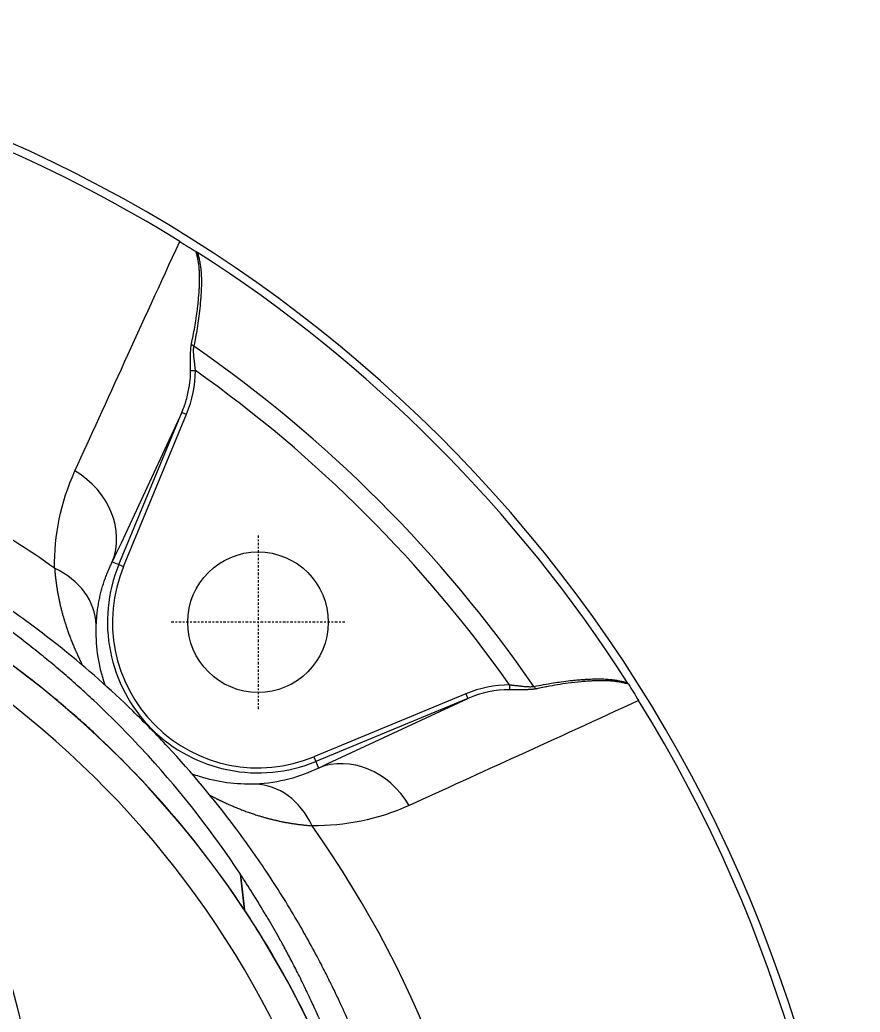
# Model space of a CAD drawing. Header units: millimetres. Extents: x 0 to 4378, y 0 to 2376.
# Drawn here: x 812.8 to 863.6, y 2192.8 to 2252.8 of the extents above; entities that cross this region are included whole.
import ezdxf

# ---------------------------------------------------------------- set-up
doc = ezdxf.new("R2010")
doc.units = ezdxf.units.MM
doc.header["$LTSCALE"] = 0.2
doc.linetypes.add('CENTER2', pattern=[1.125, 0.75, -0.125, 0.125, -0.125])
doc.layers.add('02_Center Line', color=1, linetype='CENTER2')

# ---------------------------------------------------------------- blocks, each defined once
blk = doc.blocks.new('A$Ce3085cef_1')
for p, q in [((45.92179943299016, 65.21374809021654), (46.212659626201, 65.21265228177072)), ((41.58558705139512, 53.48536438162409), (45.39677470489914, 62.6862677919853)), ((41.86269733249674, 53.37058112601881), (45.67384376923974, 62.57150254179214)), ((45.39677489345468, 62.68626822784063), (45.67384376923474, 62.57150254178123)), ((41.18596320341385, 53.65089358041223), (41.58560471016244, 53.48535664822339)), ((41.58560619333002, 53.48535603387791), (41.86269733249719, 53.37058112601881)), ((65.21265228176617, 46.212659626206), (65.21374811861642, 45.92179190968091)), ((62.57150254177577, 45.67384376924019), (53.37058112601517, 41.86269733250447)), ((62.57150254177577, 45.67384376924019), (62.68626822858141, 45.39677489165842)), ((62.68626793818385, 45.39677476546422), (53.48536438161636, 41.5855870514024)), ((53.37058112601471, 41.86269733250447), (53.48535603387063, 41.5856061933373)), ((53.48535664821839, 41.58560471016972), (53.65089358040086, 41.18596320342476)), ((61.37620236080602, 39.9414483421242), (61.37621343387309, 39.94145553305862)), ((49.17274096295432, 32.61620396089347), (48.92901947151631, 34.77281073694758)), ((48.93562030502289, 34.75422307310509), (48.92901945910944, 34.77281045517157)), ((48.93562069952213, 34.75422226512092), (49.18118132964401, 32.60349794590729)), ((49.17274096295432, 32.61620396089347), (49.18118132964401, 32.60349794590729))]:
    blk.add_line(p, q)
blk.add_circle((50, 50.00000000000728), 4.250000000000001)
for centre, radius, start, end in [((0, 0), 86.4127087126652, 313.0604770134323, 226.9395229865677), ((-1.274656824534759e-09, 5.566107574850321e-10), 85.90660579782264, 58.20477839717201, 75.04072754974048), ((0, 3.637978807091713e-12), 85.91700522227774, 32.63634932169808, 57.363650678244), ((-4.547473508864641e-12, -3.637978807091713e-12), 81.07590775921342, 34.6661221842674, 55.33387781575403), ((-4.547473508864641e-12, -3.637978807091713e-12), 79.92684109453383, 35.32312590934872, 54.67687406571763), ((4.547473508864641e-13, 2.401066012680531e-10), 59.00000000000004, 311.9888374098413, 228.0111625901587), ((8.162714948412031e-10, 1.164153218269348e-09), 65.25560367584632, 54.70963836652785, 65.16993654002181), ((4.547473508864641e-13, 2.437445800751448e-10), 57.09199016037493, 313.6981805837067, 226.3018194162933), ((50, 50.00000000000728), 9.107650136216131, 157.499999163117, 292.5000008368049), ((50, 50.00000000000728), 8.80775293872415, 157.4999999999266, 292.5000000000012), ((5.63431967748329e-09, -8.840288501232862e-10), 85.90660579236281, 328.2047783585253, 31.79522164268995), ((1.364242052659392e-12, 1.455191522836685e-11), 65.25560367725441, 334.7072893295678, 35.29036163343584)]:
    blk.add_arc(centre, radius, start, end)
for centre, major_axis, ratio, start_param, end_param in [((46.52239625057155, 72.2139650254976), (0.3434382808524914, -0.2299803972320515), 0.03029641286244563, 2.166433587093037, 2.478523138946617), ((46.24614998499874, 66.8723701828967), (0.2939712122265973, -0.05984084208364471), 0.7386297438189665, 3.668763175811442, 4.406346204949772), ((13.50165807299072, 67.82132958079455), (32.67746991987828, -3.259222417019144), 0.4546516944472122, 6.146737827690194, 6.326778205238275), ((36.56814848879276, 55.5636550637355), (4.532138657002246, -2.111804724324386), 0.8558814324596076, 0.05063718410288587, 1.44558194901671), ((35.22015836520586, 49.76096085215249), (4.998991033684262, -0.100442247888868), 0.8106511536017974, 0.04472136525726347, 1.068211568379323), ((67.82135704742313, 13.5011530970005), (-3.259243995307481, 32.67797540666938), 0.4546480658480435, 6.239593126440627, 6.419632149045518), ((72.21396589166397, 46.52239504993486), (-0.2299794745868879, 0.3434369645491094), 0.03029640106301278, 3.804663007768751, 4.116753411836397), ((67.6150477000142, 14.1615502642162), (-2.946538779632107, 31.73234457572086), 0.4542306145447156, 6.245494010438302, 6.423165306589106), ((66.87237018290125, 46.24614998500692), (0.05984084212457728, -0.2939712122209366), 0.7386297438667685, 5.018431755722888, 5.756014784856418), ((67.6081046393856, 38.0230428643481), (1.195950745345066, 4.861564071783223), 0.998700439719376, 0.1452569820595411, 0.1452595247450468), ((55.56365480722025, 36.56814741849666), (-2.111805104952924, 4.532139473874321), 0.8558814324594228, 4.837603505050804, 6.232547972050008), ((49.76096085214158, 35.22015836522041), (-0.1004422478866832, 4.998991033682274), 0.8106511536016034, 5.214973738790919, 6.238463941926546)]:
    blk.add_ellipse(centre, major_axis=major_axis, ratio=ratio, start_param=start_param, end_param=end_param)
for points in [[(38.92745943310274, 59.14852169188816), (40.81799114250634, 63.30607817009513), (42.92972672796486, 67.92819504958607), (45.26289453555, 73.01517161591619)], [(45.39677456915388, 62.68626742875858), (43.99426546714085, 59.67724146592445), (42.59082708162668, 56.6658682079651), (41.18596289918696, 53.65089282084227)], [(37.69948852503603, 53.26389373898201), (37.67576785482015, 55.25907321230625), (38.05290957993611, 57.22525846647841), (38.92745937742893, 59.14852172537212)], [(53.65089282083409, 41.18596289919878), (56.66586820795646, 42.59082708163623), (59.67724146591718, 43.9942654671504), (62.68626742875085, 45.39677456915888)], [(73.01517158108072, 45.26289459194231), (67.93087218387154, 42.93095462230849), (63.30877080978098, 40.81921554329165), (59.14852171930852, 38.92745938745793)], [(53.65089358210025, 41.18596319912467), (52.52437389376882, 40.62964589704643), (51.27860390698515, 40.27325811677292), (49.84178918379712, 40.21779140149374)], [(31.94650515863668, 39.6495450779621), (34.73140084208762, 29.65256619673528), (37.27109605877331, 19.66669775678383), (39.5917487712577, 10.16539799557358)], [(59.14852171930852, 38.92745938745793), (57.22733233835788, 38.05385283976284), (55.26185430101395, 37.67573479338535), (53.26389373901065, 37.69948852495872)]]:
    blk.add_open_spline(points, degree=3)
for points, knots in [([(45.26289457212579, 73.01517166211488), (45.4345622756191, 72.90875299515028), (45.60494173125608, 72.80330062210123), (45.77201377827168, 72.70007483411973), (45.93928316884649, 72.59672711704115), (46.10092092526565, 72.49704566540458), (46.25582227258155, 72.40145083321477)], [-0.121398444214258, -0.121398444214258, -0.121398444214258, -0.121398444214258, -0.060747227359368, -0.060747227359368, -0.060747227359368, -2.436999209415491e-05, -2.436999209415491e-05, -2.436999209415491e-05, -2.436999209415491e-05]), ([(45.9698032704955, 66.81483735964503), (46.00683119439236, 66.98769648196321), (46.0418908734955, 67.15834064694354), (46.0749180293983, 67.32681854266411), (46.10860710264933, 67.49867300651022), (46.14018093529285, 67.66827329143416), (46.16960014037386, 67.83566120509931), (46.19978184979345, 68.007387577607), (46.22769535687985, 68.17678577637344), (46.2532967271959, 68.34387715165576), (46.25620337205964, 68.36284782712391), (46.25908021604209, 68.38178873915604), (46.26192719785377, 68.40069989696713), (46.28749504384814, 68.570535042556), (46.31064453123054, 68.73797930650471), (46.33132914876205, 68.90300793451024), (46.34151927412768, 68.98430807968543), (46.35111136840624, 69.06502142021782), (46.36010126977544, 69.1451418067627), (46.36717498198323, 69.20818460702867), (46.37417400505228, 69.27354914170064), (46.38092533238432, 69.3399992620507), (46.38753950655337, 69.40509944871155), (46.3939154635068, 69.47124168470327), (46.39993581941508, 69.53725105362537), (46.40568446916404, 69.60028133752348), (46.41111008088774, 69.66322008633142), (46.41613742086884, 69.72503176637838), (46.42116476084993, 69.78684344642897), (46.425793375588, 69.84752808600388), (46.42999930706037, 69.90603386680232), (46.43610107130189, 69.99091125569248), (46.44136647928372, 70.07194835542396), (46.44585842178321, 70.15022524432061), (46.45010482577391, 70.22422336282762), (46.45366001426191, 70.29575473720979), (46.45653167703585, 70.36573479371145), (46.45934106451386, 70.43419725253989), (46.46149650201733, 70.50117501757268), (46.4629583403148, 70.56752791648978), (46.46436719532403, 70.63147590181688), (46.46513201622656, 70.69484365492826), (46.46517030382438, 70.75840167902425), (46.46520806471653, 70.82108536271699), (46.46453966262652, 70.883954373905), (46.46303389867899, 70.94774565464104), (46.46172488135153, 71.00320181825737), (46.45986555859645, 71.05931881207289), (46.45726948306174, 71.11662303180492), (46.45635262718042, 71.13686116054305), (46.45534338922607, 71.15724737466371), (46.4542317635769, 71.1778049001914), (46.45003236583625, 71.25546524052334), (46.44451813162595, 71.33246907045759), (46.43764088424086, 71.40873558076419), (46.4324584976398, 71.46620661808629), (46.42650331264167, 71.52325752263278), (46.41975552327858, 71.5798603119656), (46.41704397752801, 71.60260569487946), (46.41420565490989, 71.62527842629424), (46.41123946559219, 71.64787695520135), (46.40034069650756, 71.73091148934691), (46.38771553587367, 71.81294422903375), (46.37333704208049, 71.89389760636914), (46.35884656095732, 71.97548149151407), (46.34257582379905, 72.05596893674374), (46.3245046665229, 72.13529880630813), (46.30671497300591, 72.21339308907773), (46.28718098573836, 72.29036548929798), (46.2658832477382, 72.36617732263039), (46.2625722532639, 72.3779632015503), (46.25921862310452, 72.38972107178051), (46.25582227258155, 72.40145083321477)], [7.86212082532366e-12, 7.86212082532366e-12, 7.86212082532366e-12, 7.86212082532366e-12, 0.07848472858111202, 0.07848472858111202, 0.07848472858111202, 0.158542417404013, 0.158542417404013, 0.158542417404013, 0.240675088705858, 0.240675088705858, 0.240675088705858, 0.25, 0.25, 0.25, 0.333744088171805, 0.333744088171805, 0.333744088171805, 0.375, 0.375, 0.375, 0.407462252385237, 0.407462252385237, 0.407462252385237, 0.43926503435973, 0.43926503435973, 0.43926503435973, 0.469632517179865, 0.469632517179865, 0.469632517179865, 0.5, 0.5, 0.5, 0.544055691825615, 0.544055691825615, 0.544055691825615, 0.585703211936961, 0.585703211936961, 0.585703211936961, 0.626447557877653, 0.626447557877653, 0.626447557877653, 0.665715154006402, 0.665715154006402, 0.665715154006402, 0.704442562701871, 0.704442562701871, 0.704442562701871, 0.738109758097554, 0.738109758097554, 0.738109758097554, 0.75, 0.75, 0.75, 0.7949178687163, 0.7949178687163, 0.7949178687163, 0.8287659692642422, 0.8287659692642422, 0.8287659692642422, 0.842367560580207, 0.842367560580207, 0.842367560580207, 0.892344344616039, 0.892344344616039, 0.892344344616039, 0.942710374333555, 0.942710374333555, 0.942710374333555, 0.992291937851324, 0.992291937851324, 0.992291937851324, 0.999999999752604, 0.999999999752604, 0.999999999752604, 0.999999999752604]), ([(46.3354827247058, 72.35160493902367), (46.35938637104391, 72.27178588434617), (46.38148302796526, 72.19115232345212), (46.40178515855041, 72.10968292299731), (46.42294241442232, 72.02478203321152), (46.44214963046352, 71.93897347350503), (46.45940088716725, 71.85227519594991), (46.46901663703193, 71.8039500817249), (46.47802444927402, 71.75534928202251), (46.48642278408806, 71.70648098513266), (46.50154707183447, 71.61847566023789), (46.51470022329977, 71.52958397467228), (46.5258824462303, 71.43980977203682), (46.52871976088682, 71.41703096835045), (46.53143020762673, 71.39419550605817), (46.5340138708284, 71.37130375542984), (46.5368739335081, 71.34596305250307), (46.53971308398559, 71.31909583153902), (46.54241099603314, 71.29168884887986), (46.54525112988858, 71.2628370931634), (46.54793465896637, 71.23338725086433), (46.55037643153673, 71.2044775725044), (46.55303556124318, 71.17299446656034), (46.5554086801917, 71.14215189754395), (46.55744576977759, 71.11340462566659), (46.55969262183407, 71.08169719984653), (46.56153289116628, 71.05253836317206), (46.56294609471206, 71.02786617202582), (46.56530163245998, 70.98674238786771), (46.56729157414111, 70.94442482723025), (46.56896623060902, 70.90090890289503), (46.5716755434255, 70.83050744815773), (46.57335732768252, 70.75698254899908), (46.57403313114628, 70.68034712467124), (46.57465290531491, 70.61006536539207), (46.57442649208133, 70.53716748452644), (46.57341348795217, 70.46164784770008), (46.57332190958277, 70.45482066406112), (46.57322393445975, 70.44797204236602), (46.57311962603808, 70.44110197155169), (46.57240953649034, 70.39433330810425), (46.57138137758284, 70.34534825995433), (46.56999947342547, 70.2949507006233), (46.5686073497518, 70.24418043912374), (46.56685613755508, 70.19197682819868), (46.56475880732978, 70.13914820914579), (46.5626116833273, 70.08506535913693), (46.56010196439092, 70.03032757150868), (46.55729494113211, 69.97578620104105), (46.55428964229031, 69.91739227181097), (46.55094376905163, 69.85922365037914), (46.54739347531631, 69.80230475183271), (46.54579907062543, 69.77674299114369), (46.54416413373019, 69.75143300099808), (46.54250398003933, 69.7264662752059), (46.53657012465328, 69.63722818770111), (46.52986037865503, 69.54727360521429), (46.52244980664227, 69.45662196156627), (46.50490714890384, 69.24202708883604), (46.48344440916071, 69.02319873060696), (46.45789394564463, 68.80021921148727), (46.43583589950777, 68.60771810412916), (46.41073093713248, 68.41212355787866), (46.38250711222236, 68.21348704261254), (46.3553821317505, 68.02258408686976), (46.32537600185515, 67.82887169308742), (46.29246588615206, 67.63238916517366), (46.26107191618667, 67.44495844825724), (46.22703523245673, 67.25500710334381), (46.19037769757051, 67.06256037793355), (46.16650178295959, 66.93721529956747), (46.14151488622065, 66.81081143769916), (46.1154336993468, 66.68335319778635)], [1.529585785734149e-07, 1.529585785734149e-07, 1.529585785734149e-07, 1.529585785734149e-07, 0.0476556041769817, 0.0476556041769817, 0.0476556041769817, 0.0973183019367135, 0.0973183019367135, 0.0973183019367135, 0.125, 0.125, 0.125, 0.174851068825314, 0.174851068825314, 0.174851068825314, 0.1875, 0.1875, 0.1875, 0.201502109861939, 0.201502109861939, 0.201502109861939, 0.216242348081611, 0.216242348081611, 0.216242348081611, 0.232294705211994, 0.232294705211994, 0.232294705211994, 0.25, 0.25, 0.25, 0.279511311620742, 0.279511311620742, 0.279511311620742, 0.327255655810371, 0.327255655810371, 0.327255655810371, 0.371041627307601, 0.371041627307601, 0.371041627307601, 0.375, 0.375, 0.375, 0.401947000297711, 0.401947000297711, 0.401947000297711, 0.429093280195558, 0.429093280195558, 0.429093280195558, 0.456884053647771, 0.456884053647771, 0.456884053647771, 0.486637843189659, 0.486637843189659, 0.486637843189659, 0.5, 0.5, 0.5, 0.547760099930063, 0.547760099930063, 0.547760099930063, 0.660820074947547, 0.660820074947547, 0.660820074947547, 0.758426215971496, 0.758426215971496, 0.758426215971496, 0.852232235448894, 0.852232235448894, 0.852232235448894, 0.941716678002533, 0.941716678002533, 0.941716678002533, 1, 1, 1, 1]), ([(45.92134590400292, 65.21374939301313), (45.92164797829582, 65.24755822900988), (45.92185385185303, 65.28074490238214), (45.92198612684933, 65.31343489295614), (45.92212798632636, 65.34849355920232), (45.92218519076823, 65.38298149106413), (45.92218034563393, 65.4170865844826), (45.92217536645558, 65.45213521535698), (45.92210472841225, 65.48678032326643), (45.92198865717091, 65.52124883104261), (45.92187182973021, 65.55594189976546), (45.92170875409784, 65.59045687304751), (45.92151842259409, 65.62503583120633), (45.921331059561, 65.65907548498944), (45.92111700273654, 65.69317789771594), (45.92089652524373, 65.72757272050876), (45.92068749936243, 65.76018107468553), (45.92047243896832, 65.79305281695633), (45.9202744338636, 65.82637320614958), (45.9200839508876, 65.85842776806385), (45.9199089643289, 65.89089804208197), (45.91977949237344, 65.9239314699189), (45.91965798489264, 65.95493284465556), (45.9195763357593, 65.98643055771754), (45.91957140645536, 66.01852502580368), (45.91956854429645, 66.03716040969448), (45.91959178740171, 66.0559965618595), (45.91965092570399, 66.0750487457226), (45.91982795161948, 66.13207997868813), (45.92026063890762, 66.18693609539332), (45.92111944307771, 66.23958977243092), (45.92209220727182, 66.29923039071946), (45.92361245177517, 66.35604679219978), (45.92588973423926, 66.41005252701143), (45.92856897002684, 66.4735905815578), (45.93229724777939, 66.53324169373809), (45.93734805024906, 66.58905492180929), (45.94203106011128, 66.6408039060625), (45.94784962847234, 66.68925572207081), (45.95497446450008, 66.73442679810978), (45.95940239289212, 66.7624996252307), (45.96433398368572, 66.78930466437669), (45.96980327047368, 66.81483735953952)], [0, 0, 0, 0, 0.0562773616962425, 0.0562773616962425, 0.0562773616962425, 0.116632510367439, 0.116632510367439, 0.116632510367439, 0.178657419698504, 0.178657419698504, 0.178657419698504, 0.241086418825152, 0.241086418825152, 0.241086418825152, 0.302541755527466, 0.302541755527466, 0.302541755527466, 0.36080509932584, 0.36080509932584, 0.36080509932584, 0.41685504370991, 0.41685504370991, 0.41685504370991, 0.469457072735781, 0.469457072735781, 0.469457072735781, 0.5, 0.5, 0.5, 0.591427881071876, 0.591427881071876, 0.591427881071876, 0.694987891737686, 0.694987891737686, 0.694987891737686, 0.816826834017214, 0.816826834017214, 0.816826834017214, 0.929793629229714, 0.929793629229714, 0.929793629229714, 1, 1, 1, 1]), ([(46.212659626201, 65.21265228177072), (46.20654443121657, 65.28505329274049), (46.19921291228366, 65.35855120182168), (46.18363300492183, 65.50397020929086), (46.17542385893648, 65.5758631395147), (46.15934127129776, 65.71640439332623), (46.1514678611361, 65.78506909272255), (46.13699451921821, 65.91802973902668), (46.13035551028361, 65.98238887844127), (46.11896991066578, 66.10634503692927), (46.11416460279179, 66.16603034567743), (46.10702046237293, 66.27838503870225), (46.10454697925752, 66.33125990703775), (46.10211240288481, 66.43142283308043), (46.10207409092709, 66.4788351203133), (46.10466979165585, 66.56705912289908), (46.10718995308525, 66.60806599622447), (46.11240374580848, 66.65905039706558), (46.11384087196939, 66.67134995633023), (46.11543369934634, 66.68335319778635)], [0, 0, 0, 0, 0.138562042999258, 0.138562042999258, 0.272510902744763, 0.272510902744763, 0.401157171013134, 0.401157171013134, 0.524438882694502, 0.524438882694502, 0.643329162020876, 0.643329162020876, 0.754831710319301, 0.754831710319301, 0.862791129777804, 0.862791129777804, 0.966147680156642, 0.966147680156642, 1, 1, 1, 1]), ([(45.39677488634379, 62.68626823078739), (45.44620154275844, 62.80536151858178), (45.50897866478363, 62.96461826774612), (45.64459450003869, 63.3740260802515), (45.72488602297835, 63.65932846420037), (45.89216185625992, 64.45847847774348), (45.9187246138008, 64.89771278233457), (45.92134590400292, 65.21374939301313)], [0, 0, 0, 0, 0.249999999999997, 0.249999999999997, 0.499999999999994, 0.499999999999994, 0.9999998820496427, 0.9999998820496427, 0.9999998820496427, 0.9999998820496427]), ([(48.92901959132814, 34.77281055661661), (47.29554464576222, 37.23636157079818), (45.44924567778116, 39.62700359815426), (42.84577367985912, 42.48850900365869), (42.31031770357004, 43.05398355289435), (41.2094841960984, 44.17089390997353), (40.64406636300419, 44.72349323372691), (39.77351213999873, 45.53592631019637), (39.47948906574175, 45.80548826510494), (38.88409278714062, 46.34272946777128), (38.58255391458533, 46.61010195752169), (37.97200216857345, 47.13599893406717), (37.6629847629697, 47.39514803809652), (37.03740326938623, 47.909451047326), (36.72084721134843, 48.16483138341209), (35.75972254486078, 48.92477293089905), (35.10417186444965, 49.42566326846281), (33.76244304124566, 50.40491926169125), (33.07643372724579, 50.88299812392142), (31.67314007417144, 51.81438769696615), (30.95625337579486, 52.26748724527351), (29.49144666780376, 53.14759126080389), (28.74388988500232, 53.57645624103316), (26.45541065978523, 54.8218283789538), (24.86946362034359, 55.59274821458894), (21.58486333712426, 57.00778395963789), (19.88992238368337, 57.64964444896759), (18.14525173320453, 58.21714630535644)], [6.09896276348673e-10, 6.09896276348673e-10, 6.09896276348673e-10, 6.09896276348673e-10, 0.250000005043526, 0.250000005043526, 0.312500004623231, 0.312500004623231, 0.375000004202938, 0.375000004202938, 0.406250003992792, 0.406250003992792, 0.437500003782643, 0.437500003782643, 0.468750003572497, 0.468750003572497, 0.50000000336235, 0.50000000336235, 0.562500002942055, 0.562500002942055, 0.625000002521763, 0.625000002521763, 0.687500002101468, 0.687500002101468, 0.750000001681175, 0.750000001681175, 0.875000000840588, 0.875000000840588, 0.999999927047571, 0.999999927047571, 0.999999927047571, 0.999999927047571]), ([(49.17274096733263, 32.61620394634883), (47.53023324079231, 35.08808594238144), (45.67363785008502, 37.49068464104857), (43.05550235469764, 40.35965877851413), (42.51700111797436, 40.92681132663347), (41.4102123998382, 42.04598387631995), (40.84175741104673, 42.59819842303114), (39.96635884330817, 43.41435272083618), (39.67086221410364, 43.68430048165828), (39.07202574096164, 44.22020530273949), (38.76900966233279, 44.48587423441495), (38.15514657851054, 45.01304220033489), (37.84430509375488, 45.27452497166087), (37.21549882653017, 45.79256236561559), (36.89704431583368, 46.04951293962222), (35.93111061571881, 46.81269542784503), (35.27195271862047, 47.31210127622762), (33.9231767959709, 48.28960119496696), (33.23338948551009, 48.76782959641787), (31.82296051960338, 49.70088697948449), (31.10232889972212, 50.15571033232482), (29.63018173162209, 51.03978651673242), (28.87862878510759, 51.46905271962896), (26.57876400270197, 52.71489063290574), (24.98487811109226, 53.48974228287625), (21.68477586517838, 54.90937851727722), (19.98164149913055, 55.5582099031999), (18.22911398284486, 56.1323317060087)], [-0.999999993601851, -0.999999993601851, -0.999999993601851, -0.999999993601851, -0.749999994956474, -0.749999994956474, -0.687499995376769, -0.687499995376769, -0.624999995797062, -0.624999995797062, -0.593749996007208, -0.593749996007208, -0.562499996217357, -0.562499996217357, -0.531249996427503, -0.531249996427503, -0.49999999663765, -0.49999999663765, -0.437499997057944, -0.437499997057944, -0.374999997478237, -0.374999997478237, -0.312499997898532, -0.312499997898532, -0.249999998318825, -0.249999998318825, -0.124999999159412, -0.124999999159412, -1.19105516825004e-08, -1.19105516825004e-08, -1.19105516825004e-08, -1.19105516825004e-08]), ([(58.99138221769681, 1.008378299186006), (59.00088785464641, 1.049540031493962), (59.01035042343756, 1.090711946169904), (59.0461536650937, 1.247242977013229), (59.07175478185127, 1.360720891421806), (59.11184904594393, 1.540760545376543), (59.12698378573259, 1.609298111656244), (59.15884540840352, 1.754688857694418), (59.17675877953479, 1.837043621315388), (59.21220706444092, 2.002261093944981), (59.2300698512131, 2.086710567633418), (59.25961620299995, 2.229268540871999), (59.27121553003417, 2.286016157933773), (59.30694188892994, 2.463637040844333), (59.33051216565855, 2.585297980596806), (59.36804290660484, 2.785208485613111), (59.38274999943451, 2.865314906073763), (59.45597630605334, 3.273561100577353), (59.50910104653622, 3.601419847145735), (59.60000936578945, 4.228938628693868), (59.63869402445471, 4.528261841056519), (59.82359880208696, 6.155541138665285), (59.88284605100125, 7.48932478156712), (59.83551494735002, 9.511598338776821), (59.79461797266458, 10.20009921484234), (59.71776667565064, 11.01039722107816), (59.70528774538707, 11.13359881094584), (59.6785787200638, 11.38126353641928), (59.66436350071262, 11.50542543926713), (59.62678473652113, 11.81569359780769), (59.60245775850399, 12.00136332227339), (59.55748245094264, 12.32075451566561), (59.53765021439904, 12.45488702904186), (59.50091994081185, 12.69193269119569), (59.48434870211395, 12.79520969097939), (59.4281663703, 13.13363919402036), (59.38638735993163, 13.36738958229762), (59.32574240275517, 13.68513960012933), (59.3088133597289, 13.77166678256981), (59.28239952634704, 13.90328993012008), (59.27356408535479, 13.94679048271792), (59.24297578803044, 14.09600766588846), (59.22051361952799, 14.20312534801997), (59.15541056652091, 14.50940447960966), (59.10890726267917, 14.72315574697132), (59.00653455880456, 15.18103863588112), (58.94967646808709, 15.42785518371602), (58.84359458934523, 15.87524506617774), (58.79520836747906, 16.07478521217854), (58.70138077883621, 16.45263550870004), (58.65652998693804, 16.62977733653315), (58.58067656457752, 16.92391421757929), (58.55085054160054, 17.03822659571597), (58.47595678612925, 17.32159708592371), (58.43151103902801, 17.48658792331844), (58.34213747523927, 17.81258308104952), (58.29647430939531, 17.97642706810802), (58.1801082084512, 18.38746244812501), (58.10954316066227, 18.63112465082304), (57.96534600333507, 19.11664570176436), (57.89353753763135, 19.35264642447873), (57.79418335675382, 19.67225694860099), (57.76825890704458, 19.75504566454038), (57.48430984756124, 20.65482148413867), (57.2072231242646, 21.47059634772813), (56.50327325965191, 23.40304229090179), (56.05950395557556, 24.51587615786775), (55.38965938621959, 26.05795658579154), (55.19325676771723, 26.49554123854978), (54.87541423163475, 27.18097157413285), (54.75783295906149, 27.429911661402), (54.52284090693502, 27.91864135793367), (54.40490189805359, 28.15982879282819), (54.13647394235977, 28.69953711000562), (53.98394120245712, 28.9999358082714), (53.5998642166528, 29.74044025268086), (53.36300285288235, 30.18333441743016), (52.86799301032624, 31.08139944420327), (52.60829100487581, 31.53824029543102), (51.75905161869014, 32.98682684531741), (51.14324961926059, 33.97107991790472), (49.88052003456551, 35.86222828019527), (49.23680224335021, 36.77100590609189), (47.33259669592326, 39.30378674896201), (45.9952404363421, 40.90672272359734), (43.86684277980203, 43.19519375388336), (43.15509956335472, 43.92302556825234), (41.08093842579638, 45.93725075666225), (39.6602386768318, 47.19565353713551), (37.53515721868825, 48.90066819824642), (36.89723185779712, 49.39214355130025), (34.98326584906954, 50.80555233103951), (33.66326085279752, 51.70407230647834), (30.99881248033307, 53.3633385322064), (29.65896599221287, 54.129974243373), (28.05012151133587, 54.96873221687565), (27.82641063794154, 55.08360563153474), (27.60155371761857, 55.19730051915394)], [-5.243272369868693, -5.243272369868693, -5.243272369868693, -5.243272369868693, -5.238000080058239, -5.238000080058239, -5.223232895778658, -5.223232895778658, -5.214162575907334, -5.214162575907334, -5.203983275143027, -5.203983275143027, -5.193147596008952, -5.193147596008952, -5.185836635316476, -5.185836635316476, -5.170025392798026, -5.170025392798026, -5.159457663681337, -5.159457663681337, -5.116192217491876, -5.116192217491876, -5.07682806168212, -5.07682806168212, -4.902394891163632, -4.902394891163632, -4.811092367104517, -4.811092367104517, -4.794749646694477, -4.794749646694477, -4.778203739999239, -4.778203739999239, -4.753483983777837, -4.753483983777837, -4.735680479367624, -4.735680479367624, -4.721936815550484, -4.721936815550484, -4.690615574935113, -4.690615574935113, -4.678701579671313, -4.678701579671313, -4.672826055564237, -4.672826055564237, -4.658231653341855, -4.658231653341855, -4.631068979308293, -4.631068979308293, -4.599205861772104, -4.599205861772104, -4.573269295180736, -4.573269295180736, -4.550679680896323, -4.550679680896323, -4.535880374056044, -4.535880374056044, -4.514329575454964, -4.514329575454964, -4.493221704561518, -4.493221704561518, -4.461612817537183, -4.461612817537183, -4.430745241832413, -4.430745241832413, -4.419811889482921, -4.419811889482921, -4.311260496874202, -4.311260496874202, -4.161307543213552, -4.161307543213552, -4.101634999215695, -4.101634999215695, -4.067541659270393, -4.067541659270393, -4.034220715636482, -4.034220715636482, -3.992837055858843, -3.992837055858843, -3.931624271584216, -3.931624271584216, -3.867647560755737, -3.867647560755737, -3.727893660866521, -3.727893660866521, -3.595813500378483, -3.595813500378483, -3.354286394648005, -3.354286394648005, -3.239165243498364, -3.239165243498364, -3.029821712351646, -3.029821712351646, -2.943182893653393, -2.943182893653393, -2.775566932518212, -2.775566932518212, -2.61766876866076, -2.61766876866076, -2.592319446794265, -2.592319446794265, -2.592319446794265, -2.592319446794265]), ([(40.75867014825008, 46.19022944840617), (40.729305734224, 46.27513920787896), (40.70122029240747, 46.360071660416), (40.32778275455576, 47.53784725727746), (40.17193211545145, 48.6538461104974), (40.21779140184208, 49.84178917348981)], [0.7305221796529856, 0.7305221796529856, 0.7305221796529856, 0.7305221796529856, 0.749999999999999, 0.749999999999999, 1, 1, 1, 1]), ([(65.21265228176617, 46.212659626206), (65.21406279821849, 46.21254048998526), (65.21866593918276, 46.2121478106892), (65.23639464667531, 46.2106047442212), (65.25232563793998, 46.20920013909927), (65.28866478010241, 46.20586635249492), (65.30769640325207, 46.20408153218887), (65.34760808993542, 46.20022790259827), (65.36813193814396, 46.19820322569285), (65.41016251020665, 46.19396786408834), (65.43158124481215, 46.19177015793321), (65.47497245937666, 46.18725328216533), (65.49693910847327, 46.18493549441337), (65.54085876345925, 46.18026413209373), (65.56280522324596, 46.17791100639079), (65.60315250006124, 46.17357837783129), (65.62169070426489, 46.17158498390927), (65.67448023686666, 46.16593164910228), (65.70792291759562, 46.16231309031355), (65.7735184119565, 46.15520362757525), (65.8053855676626, 46.15174251384451), (65.8421957517885, 46.14775373462544), (65.84910821096764, 46.14700503983477), (65.86815717070886, 46.1449428896849), (65.8787957538716, 46.14379066284891), (65.89911724281183, 46.14159167839171), (65.90865455220592, 46.14056075247572), (65.92731103794404, 46.13856060708349), (65.9364348729182, 46.13759040990044), (65.95546123819486, 46.1356041145591), (65.96525996794571, 46.13459621910806), (65.98619504828457, 46.13249480622108), (65.99705591939664, 46.13142359989797), (66.01093970999682, 46.13009092862558), (66.0125303285954, 46.12993872742663), (66.05949758177985, 46.12545951460561), (66.10323492930547, 46.12157996531096), (66.1883677716055, 46.11478064975017), (66.22967340666128, 46.11188824697456), (66.3096777155929, 46.10724480201316), (66.34826827882262, 46.10552863817793), (66.42321872238699, 46.10337489453377), (66.45938151447535, 46.1030028744899), (66.5299498858285, 46.10374237643555), (66.56401224986485, 46.10496898623751), (66.62726910263427, 46.10903078291085), (66.65646423628095, 46.1118655420396), (66.68335319778225, 46.11543369935316)], [0, 0, 0, 0, 0.0291920704980127, 0.0291920704980127, 0.0708674790601945, 0.0708674790601945, 0.104815740402778, 0.104815740402778, 0.135485491318166, 0.135485491318166, 0.1647564440702, 0.1647564440702, 0.193811274396634, 0.193811274396634, 0.223333341895778, 0.223333341895778, 0.250000000000017, 0.250000000000017, 0.30367214511556, 0.30367214511556, 0.361380841484629, 0.361380841484629, 0.375000000000014, 0.375000000000014, 0.399548145689714, 0.399548145689714, 0.426070396549357, 0.426070396549357, 0.451963001079262, 0.451963001079262, 0.475981500539636, 0.475981500539636, 0.497288996865656, 0.497288996865656, 0.500000000000011, 0.500000000000011, 0.576129031295807, 0.576129031295807, 0.654230209954671, 0.654230209954671, 0.734564189688146, 0.734564189688146, 0.818770396037923, 0.818770396037923, 0.909385198018961, 0.909385198018961, 1, 1, 1, 1]), ([(66.68335319778271, 46.11543369935316), (66.88036391227797, 46.15574708097483), (67.07468168636615, 46.1933955335262), (67.26629451850249, 46.22836100132918), (67.46981168071852, 46.26549876868739), (67.67027718849249, 46.29960997343005), (67.86766617197463, 46.33072681953126), (68.02454287585442, 46.35545721818926), (68.17947603664015, 46.37829747655633), (68.33245031067236, 46.39928416999828), (68.51888833125122, 46.42486178825129), (68.7024197553028, 46.44766406283816), (68.8830260715772, 46.46770649094833), (68.95751928092477, 46.47597322726142), (69.03151468068063, 46.4837710216525), (69.10501029951365, 46.49110322181878), (69.2234536827309, 46.50291958051093), (69.3406100539064, 46.51352294192475), (69.45644375606025, 46.5229228000826), (69.46367902058682, 46.5235099388774), (69.47090949556105, 46.52409238040855), (69.47813516444967, 46.52467008003441), (69.5150578365583, 46.5276220854721), (69.5498844609283, 46.53028914830429), (69.58437557437537, 46.53283768167967), (69.61795997980425, 46.53531921879403), (69.65122641515427, 46.53768851381028), (69.68581919369126, 46.54005568334469), (69.71735237464827, 46.54221348588544), (69.74998770471711, 46.54436970505049), (69.78498533177981, 46.5465693068254), (69.80341610432288, 46.54772768135808), (69.82250227915438, 46.5488974191212), (69.84242981884609, 46.55007959522118), (69.94354104760987, 46.55607789104033), (70.04086198361938, 46.56093173185945), (70.13476909346991, 46.56462791154627), (70.2491719144582, 46.56913080151571), (70.35850801345214, 46.57191646833235), (70.4634636345063, 46.5730201712795), (70.61824958232182, 46.57464788501966), (70.76350731569437, 46.57262315430853), (70.90145788965947, 46.56713013625995), (70.96984552026424, 46.56440702697364), (71.0364267063369, 46.56101790368484), (71.10151456409358, 46.55679121893627), (71.15328692836238, 46.5534292176344), (71.2041141194527, 46.54953890962861), (71.25414853880056, 46.54505427538243), (71.30118944974265, 46.54083795224142), (71.34551811666552, 46.53646181802105), (71.38814889974083, 46.53185795182799), (71.42701305563833, 46.52766085854091), (71.46446613585067, 46.52327464533664), (71.50128589250244, 46.5186073430923), (71.53669090940957, 46.51411937440935), (71.57151031727517, 46.50937179417451), (71.60644450000746, 46.50424042575469), (71.63904891195398, 46.49945126978491), (71.67175331080716, 46.49432792150401), (71.70513495887599, 46.48872938186832), (71.72993614235747, 46.4845698985373), (71.75511130078257, 46.48014741645238), (71.78090035736523, 46.47538702570091), (71.829227853465, 46.46646627418522), (71.87841983541512, 46.45650480704717), (71.92844122400311, 46.44556228982401), (71.97707078445092, 46.43492424442229), (72.02648410898519, 46.42335922368875), (72.0766700435197, 46.4108803796953), (72.1244454610005, 46.39900091611707), (72.17292101493831, 46.38629342442073), (72.22210752067394, 46.3727285650275), (72.26473220742037, 46.36097335140585), (72.30789103644292, 46.34857385631767), (72.35160493902049, 46.33548272470944)], [4.18406410334546e-14, 4.18406410334546e-14, 4.18406410334546e-14, 4.18406410334546e-14, 0.0860211452952168, 0.0860211452952168, 0.0860211452952168, 0.177386526130613, 0.177386526130613, 0.177386526130613, 0.250000000000003, 0.250000000000003, 0.250000000000003, 0.33849796752559, 0.33849796752559, 0.33849796752559, 0.375000000000003, 0.375000000000003, 0.375000000000003, 0.433825604698848, 0.433825604698848, 0.433825604698848, 0.437500000000003, 0.437500000000003, 0.437500000000003, 0.456275907807949, 0.456275907807949, 0.456275907807949, 0.474558231488026, 0.474558231488026, 0.474558231488026, 0.491223554289567, 0.491223554289567, 0.491223554289567, 0.500000000000003, 0.500000000000003, 0.500000000000003, 0.544531197713549, 0.544531197713549, 0.544531197713549, 0.598781559039045, 0.598781559039045, 0.598781559039045, 0.678788646918282, 0.678788646918282, 0.678788646918282, 0.718451368242278, 0.718451368242278, 0.718451368242278, 0.750000000000004, 0.750000000000004, 0.750000000000004, 0.779661109216525, 0.779661109216525, 0.779661109216525, 0.806701522024309, 0.806701522024309, 0.806701522024309, 0.832702950596731, 0.832702950596731, 0.832702950596731, 0.856970336351378, 0.856970336351378, 0.856970336351378, 0.875000000000002, 0.875000000000002, 0.875000000000002, 0.908786753573833, 0.908786753573833, 0.908786753573833, 0.941633402210184, 0.941633402210184, 0.941633402210184, 0.972902369620802, 0.972902369620802, 0.972902369620802, 0.9999998411901956, 0.9999998411901956, 0.9999998411901956, 0.9999998411901956]), ([(72.40145083327297, 46.25582227250197), (72.32540878956888, 46.2778401773503), (72.24811255704117, 46.29807280737805), (72.16960169487174, 46.31652939124615), (72.09029878071078, 46.33517217322515), (72.00975674637812, 46.35200241274288), (71.92803532408334, 46.3670333512564), (71.84936618252596, 46.38150288686302), (71.76960437944535, 46.39430464746692), (71.68881740814777, 46.4054601189091), (71.65251997855103, 46.41047225060174), (71.61601613315725, 46.41515155824891), (71.57931158021665, 46.41950264283878), (71.53729701562361, 46.42448319456525), (71.4950203986682, 46.42902958051491), (71.45249199554291, 46.43314991282386), (71.37789742983841, 46.44037695114457), (71.30253017185441, 46.44629183685174), (71.22645925651977, 46.45094117593908), (71.20531579635644, 46.45223343219186), (71.18411799886962, 46.45342798564525), (71.16286739953921, 46.45452598375778), (71.11827024996819, 46.45683027575797), (71.07557670874303, 46.45858788416081), (71.03412782126588, 46.45995630052857), (71.00498915257776, 46.46091830055957), (70.9764657991227, 46.46168653427594), (70.9483304499995, 46.46230119816028), (70.90277376364793, 46.46329646037702), (70.8582585256222, 46.46383598541797), (70.81384592167342, 46.46401587919172), (70.76840886588161, 46.46419992252413), (70.72307906063133, 46.46400727692162), (70.67685654805427, 46.46348810901327), (70.64034739263116, 46.46307804082971), (70.60328139447665, 46.46246322750449), (70.56516899025428, 46.46164693087849), (70.48712525895735, 46.45997537968287), (70.4062669999762, 46.45740113097781), (70.32253950720815, 46.45391664552517), (70.24232851208217, 46.45057850608282), (70.15948429552009, 46.44640517457447), (70.0739356608542, 46.44141140392094), (70.01525812182626, 46.43798619236259), (69.95530780847548, 46.43417544315889), (69.894054779013, 46.42998937966331), (69.77506635332838, 46.42185764952956), (69.65566033971209, 46.41222350363023), (69.53574278887208, 46.40126605363548), (69.27953404145183, 46.37785501397957), (69.02051405682914, 46.34838930543265), (68.75776013123232, 46.31322553806604), (68.54162017403542, 46.28430001333618), (68.32295062327103, 46.25151545159315), (68.10118385580381, 46.21498678279386), (67.89292733199181, 46.18068347544977), (67.68193860578731, 46.14307776502392), (67.46771700602812, 46.10220583667979), (67.42094114097563, 46.09328134070165), (67.37401076071637, 46.08420099568684), (67.32691999263534, 46.07496503440416), (67.18997710929216, 46.04810628436826), (67.05169261833953, 46.01992662240082), (66.91192412940336, 45.99044249769577), (66.87964136613209, 45.98363245756991), (66.8472796551273, 45.97675269181127), (66.81483735964412, 45.96980327049096)], [2.45554422025869e-10, 2.45554422025869e-10, 2.45554422025869e-10, 2.45554422025869e-10, 0.0495996934394507, 0.0495996934394507, 0.0495996934394507, 0.0996997700795875, 0.0996997700795875, 0.0996997700795875, 0.14792861767649, 0.14792861767649, 0.14792861767649, 0.1695977454093836, 0.1695977454093836, 0.1695977454093836, 0.19440172458553, 0.19440172458553, 0.19440172458553, 0.237907756282195, 0.237907756282195, 0.237907756282195, 0.249999999999998, 0.249999999999998, 0.249999999999998, 0.275377147879071, 0.275377147879071, 0.275377147879071, 0.293217344548043, 0.293217344548043, 0.293217344548043, 0.322104146007088, 0.322104146007088, 0.322104146007088, 0.351657270409798, 0.351657270409798, 0.351657270409798, 0.374999999999997, 0.374999999999997, 0.374999999999997, 0.422799496070358, 0.422799496070358, 0.422799496070358, 0.468591445877682, 0.468591445877682, 0.468591445877682, 0.499999999999996, 0.499999999999996, 0.499999999999996, 0.561013380739311, 0.561013380739311, 0.561013380739311, 0.691370961807547, 0.691370961807547, 0.691370961807547, 0.798602402511319, 0.798602402511319, 0.798602402511319, 0.899301201251111, 0.899301201251111, 0.899301201251111, 0.9212890560057437, 0.9212890560057437, 0.9212890560057437, 0.985231105612459, 0.985231105612459, 0.985231105612459, 0.999999999990903, 0.999999999990903, 0.999999999990903, 0.999999999990903]), ([(72.40145083327297, 46.25582227250197), (72.49682519821044, 46.10127935499622), (72.59626724921964, 45.94002888418618), (72.69936231285146, 45.77316700647134), (72.80281377273104, 45.60572829272496), (72.90850632958609, 45.43496018058431), (73.01517163183826, 45.26289462096611)], [-0.1212578664647891, -0.1212578664647891, -0.1212578664647891, -0.1212578664647891, -0.0607335546065684, -0.0607335546065684, -0.0607335546065684, -1.21907244576835e-08, -1.21907244576835e-08, -1.21907244576835e-08, -1.21907244576835e-08]), ([(66.81483735953407, 45.96980327046549), (66.7922038796828, 45.96495501734535), (66.76815109293693, 45.96044272232393), (66.7427772491842, 45.95630999205969), (66.71861512967553, 45.95237461973011), (66.69325558652872, 45.94878314798189), (66.66681883225237, 45.9455478805794), (66.64011344199253, 45.94227973814486), (66.61230903975638, 45.93937492503755), (66.58356200633261, 45.93682246042226), (66.55433236352656, 45.93422714465487), (66.52412843029015, 45.93199585567345), (66.49314453620491, 45.93009574907774), (66.46061248988144, 45.92810070108317), (66.42722082524006, 45.92647045196281), (66.39322363615838, 45.92514788240078), (66.35858457512859, 45.92380034253438), (66.32331741103326, 45.92277169501904), (66.28771453211948, 45.92198872550944), (66.25021763126142, 45.92116410314702), (66.21234893840438, 45.92061139820362), (66.17446763035332, 45.9202396916844), (66.14241268555679, 45.91992515576931), (66.11034927242645, 45.91973995604349), (66.07849880556932, 45.91963094639505), (66.03206667286213, 45.91947203033851), (65.9851962834855, 45.91952074525761), (65.9378907979185, 45.91968085933695), (65.88934160903864, 45.91984518295794), (65.84033338700101, 45.92012717330726), (65.79086198696723, 45.92043907440893), (65.74147205933332, 45.9207504618571), (65.6916196502425, 45.92109197844547), (65.6413051917898, 45.92138725039331), (65.59236129991359, 45.92167447913016), (65.54297942737867, 45.9219181586559), (65.49317582797948, 45.92205444658248), (65.44697403421378, 45.92218087814035), (65.4004088509223, 45.9222149772977), (65.35351524730413, 45.92210935848198), (65.30722579552594, 45.92200510040129), (65.26061559601112, 45.92176464201111), (65.21374792824736, 45.92179188100272)], [0, 0, 0, 0, 0.0625, 0.0625, 0.0625, 0.122015321526271, 0.122015321526271, 0.122015321526271, 0.182135405526331, 0.182135405526331, 0.182135405526331, 0.243264794250641, 0.243264794250641, 0.243264794250641, 0.307448595687981, 0.307448595687981, 0.307448595687981, 0.37284419677011, 0.37284419677011, 0.37284419677011, 0.441718749759444, 0.441718749759444, 0.441718749759444, 0.5, 0.5, 0.5, 0.584963362002139, 0.584963362002139, 0.584963362002139, 0.672160486400347, 0.672160486400347, 0.672160486400347, 0.75921400946548, 0.75921400946548, 0.75921400946548, 0.843896193301904, 0.843896193301904, 0.843896193301904, 0.92245414574746, 0.92245414574746, 0.92245414574746, 1, 1, 1, 1]), ([(49.84178917347572, 40.2177914018539), (48.65721498494895, 40.17206216730119), (47.5483588367033, 40.3264571316904), (46.31422396034031, 40.71550296995338), (46.16828280372783, 40.7649351733271), (46.02204808403258, 40.81853813037014)], [0, 0, 0, 0, 0.25, 0.25, 0.2836820380785214, 0.2836820380785214, 0.2836820380785214, 0.2836820380785214]), ([(58.19184431122358, 10.01925716921323), (58.1670225350781, 10.20699245633659), (58.14180195873905, 10.39075543187937), (58.11630289353661, 10.57046999696831), (58.11345137812077, 10.59056715930274), (58.11059437974609, 10.61061361719476), (58.10872301965128, 10.62371611508206), (58.09996847449293, 10.68501185917557), (58.09061731175507, 10.74981854343787), (58.08010937616746, 10.82163519006281), (58.07744620808398, 10.83983665309643), (58.07470844147747, 10.85848837475714), (58.07188631290273, 10.8776472772588), (58.0582460069545, 10.97024876045907), (58.0426379918581, 11.0746993960056), (58.02486927004793, 11.19098065833896), (58.0070794104995, 11.30740024930492), (57.98712363619188, 11.43567934753082), (57.96476571397989, 11.57577607943313), (57.94414019252008, 11.70501743392742), (57.92146984003466, 11.84431628284437), (57.89653808144431, 11.99361347076774), (57.89444398663909, 12.00615339908836), (57.89233392100959, 12.01876384605566), (57.890207746942, 12.0314447663186), (57.86203431718104, 12.19947664192659), (57.83103666031866, 12.37988298293931), (57.79686227085585, 12.57260518967814), (57.78880236245323, 12.6180580377877), (57.7805608198164, 12.66419549283455), (57.77324526823713, 12.70490659803181), (57.74658882157291, 12.85324994475741), (57.72063933783602, 12.994399461586), (57.69528536027974, 13.12975772132631), (57.67902282058458, 13.21657917043194), (57.66300412238888, 13.30101791694688), (57.64718877764972, 13.38344335140937), (57.6068201749581, 13.59383393539974), (57.5677766869685, 13.79110676284472), (57.53045810983167, 13.97533051437858), (57.49327277333623, 14.15889652135593), (57.45780004637572, 14.32950643480217), (57.4243849368313, 14.48721827672489), (57.41327305211598, 14.53966388679692), (57.40239226281392, 14.59068356917123), (57.39081669451116, 14.64458806059702), (57.3792411262084, 14.69849255202644), (57.36697167184002, 14.75528197022868), (57.35302869921088, 14.81926096407187), (57.31956207714165, 14.97282655328672), (57.28488482696048, 15.1289627722399), (57.24929758314011, 15.2860940076207), (57.2139565546081, 15.44213810873043), (57.17771801383014, 15.59916345106831), (57.14092746326105, 15.75563271990177), (57.11112418479797, 15.88238529951559), (57.08095964735912, 16.00877307018527), (57.05064232223503, 16.13398194104593), (56.95180459719404, 16.54217626229001), (56.85136666006429, 16.93784181807496), (56.75006048731302, 17.32111712694677), (56.74346259008962, 17.34607919024347), (56.7368609928435, 17.37098870320915), (56.73025589057397, 17.39584570625811), (56.62259268149137, 17.80101501432728), (56.51400335464132, 18.19223133445121), (56.40531283925657, 18.56964399681601), (56.37280415163605, 18.68252588261021), (56.34028586214527, 18.79417278409528), (56.30781189576101, 18.90447969314118), (56.21816384727117, 19.20899436235777), (56.12338661503145, 19.52208960181088), (56.02295221536633, 19.84380364510434), (56.01213309361037, 19.87845973322328), (56.00124828218304, 19.91321582560704), (55.99029709037313, 19.94807196204783), (55.88865385567442, 20.27158839006734), (55.78129562492268, 20.60372399738844), (55.66766950984993, 20.94444104672948), (55.65649029444148, 20.97796282370473), (55.64525037390513, 21.01156765857377), (55.63394919980192, 21.04525550966719), (55.60891142632272, 21.11989101010477), (55.58357298681722, 21.19493406464244), (55.55792782703384, 21.27038430997345), (55.43899805399587, 21.62028583636857), (55.31352963904737, 21.9786957314609), (55.18092372724777, 22.34547976370959), (55.17321337663952, 22.36680636557503), (55.16547888343257, 22.38816127456084), (55.15772012544494, 22.40954446264732), (55.12130218503808, 22.50991254613837), (55.08434535647575, 22.61090281765792), (55.0476786975114, 22.7102689514104), (55.01626973040356, 22.79538681365011), (54.98507463669466, 22.87931310132262), (54.95464399395314, 22.96064177324297), (54.85617299319665, 23.2238145160045), (54.75656480171892, 23.48428064697146), (54.65557046568847, 23.74288485404031), (54.55474571774494, 24.00105481702849), (54.45253944371143, 24.25736913993023), (54.34865356361479, 24.51265883670567), (54.28403192373116, 24.67146038736246), (54.2187593877884, 24.82986528202673), (54.15275437770697, 24.98807159420903), (54.06991419462975, 25.18662985287301), (53.98586241172688, 25.38499935119398), (53.90014343311213, 25.58418253253694), (53.81527200658729, 25.78139627695055), (53.72876624719584, 25.97940773284427), (53.64013560944022, 26.17917928796305), (53.55326056350714, 26.37499377678978), (53.46434402861541, 26.57249936236258), (53.37287673650553, 26.77259159936875), (53.3410232955398, 26.84227362571983), (53.30886007396111, 26.91226925553565), (53.27636415176494, 26.9826159825825), (53.2703898810496, 26.9955490019529), (53.26440434963206, 27.00849389623909), (53.25840741329466, 27.02145089667829), (53.20654040723139, 27.13351492113361), (53.15271260540885, 27.24886779977533), (53.09770233660538, 27.36571112686579), (53.04361752430486, 27.48058875883362), (52.9883895931157, 27.59690705465982), (52.93280646670792, 27.71296751422415), (52.88715522781149, 27.80828967597699), (52.84126529246169, 27.90343810343256), (52.79559820051645, 27.99747756406214), (52.77352119923944, 28.04293938797127), (52.75149672366842, 28.08814212526704), (52.72952680451635, 28.13308618894371), (52.57502032420416, 28.44916150274003), (52.42323383866551, 28.75240699802089), (52.27484992471545, 29.04295395906956), (52.12668628202664, 29.33306961227936), (51.98191520156161, 29.61052464355089), (51.84116784854996, 29.87545392278116), (51.70093546871112, 30.13941386604347), (51.56469748469135, 30.39093976755248), (51.4330290504563, 30.63016574362337), (51.40084342782848, 30.68864321419824), (51.36893445413943, 30.74638677372786), (51.33567209399871, 30.8063263134718), (51.31604607655026, 30.84169284933523), (51.29594805034003, 30.87782367357067), (51.27503521556628, 30.91531843542543), (51.27255504249615, 30.91976515437273), (51.27006340151547, 30.92423105371563), (51.26755971472539, 30.92871713194836), (51.16472641446899, 31.11297269924398), (51.0586118150768, 31.30073365883436), (50.94968351911757, 31.49090462321692), (50.84316497118471, 31.67686856221553), (50.73395576837584, 31.86513696752809), (50.62254000495659, 32.05469727436866), (50.58155594866275, 32.12442663804541), (50.54027378722549, 32.19433093426051), (50.49871928027278, 32.26436020912297), (50.23276185579743, 32.71256202757286), (49.95565324863264, 33.16588704850074), (49.66672962858411, 33.62393757944301), (49.43101426044268, 33.99763340088612), (49.18743452083663, 34.37447381683887), (48.93562110726543, 34.75422252052886)], [-0.3852372347795695, -0.3852372347795695, -0.3852372347795695, -0.3852372347795695, -0.376029666135643, -0.376029666135643, -0.376029666135643, -0.375, -0.375, -0.375, -0.370183044295537, -0.370183044295537, -0.370183044295537, -0.368962218132021, -0.368962218132021, -0.368962218132021, -0.363061550624815, -0.363061550624815, -0.363061550624815, -0.357153863661146, -0.357153863661146, -0.357153863661146, -0.351703933068716, -0.351703933068716, -0.351703933068716, -0.351246176697478, -0.351246176697478, -0.351246176697478, -0.345180555273979, -0.345180555273979, -0.345180555273979, -0.34375, -0.34375, -0.34375, -0.33853733490585, -0.33853733490585, -0.33853733490585, -0.335193829027098, -0.335193829027098, -0.335193829027098, -0.326659543961252, -0.326659543961252, -0.326659543961252, -0.318155729339442, -0.318155729339442, -0.318155729339442, -0.315327864669721, -0.315327864669721, -0.315327864669721, -0.3125, -0.3125, -0.3125, -0.305712417417716, -0.305712417417716, -0.305712417417716, -0.298971795668101, -0.298971795668101, -0.298971795668101, -0.293511354769264, -0.293511354769264, -0.293511354769264, -0.275709732958761, -0.275709732958761, -0.275709732958761, -0.274550343871904, -0.274550343871904, -0.274550343871904, -0.255652294367941, -0.255652294367941, -0.255652294367941, -0.25, -0.25, -0.25, -0.234396203601986, -0.234396203601986, -0.234396203601986, -0.232715311660076, -0.232715311660076, -0.232715311660076, -0.217114151793427, -0.217114151793427, -0.217114151793427, -0.215579216566087, -0.215579216566087, -0.215579216566087, -0.212178564547252, -0.212178564547252, -0.212178564547252, -0.196407995122277, -0.196407995122277, -0.196407995122277, -0.195491017757489, -0.195491017757489, -0.195491017757489, -0.191186923329, -0.191186923329, -0.191186923329, -0.1875, -0.1875, -0.1875, -0.175569426170151, -0.175569426170151, -0.175569426170151, -0.163658885970577, -0.163658885970577, -0.163658885970577, -0.15625, -0.15625, -0.15625, -0.146951410855891, -0.146951410855891, -0.146951410855891, -0.137744762129091, -0.137744762129091, -0.137744762129091, -0.128720478300361, -0.128720478300361, -0.128720478300361, -0.12557777574987, -0.12557777574987, -0.12557777574987, -0.125, -0.125, -0.125, -0.120002865356918, -0.120002865356918, -0.120002865356918, -0.115089799213203, -0.115089799213203, -0.115089799213203, -0.111054625757962, -0.111054625757962, -0.111054625757962, -0.109103887803537, -0.109103887803537, -0.109103887803537, -0.0953850546450084, -0.0953850546450084, -0.0953850546450084, -0.0816865866635583, -0.0816865866635583, -0.0816865866635583, -0.0680382392944986, -0.0680382392944986, -0.0680382392944986, -0.0647019760476367, -0.0647019760476367, -0.0647019760476367, -0.0627334578661589, -0.0627334578661589, -0.0627334578661589, -0.0625, -0.0625, -0.0625, -0.0529112435558517, -0.0529112435558517, -0.0529112435558517, -0.0435346127739177, -0.0435346127739177, -0.0435346127739177, -0.0400854386891674, -0.0400854386891674, -0.0400854386891674, -0.018010012377492, -0.018010012377492, -0.018010012377492, -2.53804817580718e-09, -2.53804817580718e-09, -2.53804817580718e-09, -2.53804817580718e-09]), ([(58.9762071005398, 1.675409214200045), (58.95277017515582, 2.516193231786019), (58.9114273772575, 3.356726894842723), (58.75319583027294, 5.594948924717755), (58.6041713290092, 6.991419146295812), (58.00551733330849, 11.1698992086458), (57.40335508201406, 13.94147644422628), (55.78600137430703, 19.42333428690472), (54.77654271152278, 22.13528217693238), (52.93107786097471, 26.12746622266422), (52.26080672531498, 27.44552609460516), (50.80664551294103, 30.0499171351621), (50.02281987013112, 31.33617527838578), (49.18118132551672, 32.60349798063908)], [-0.4750422006011381, -0.4750422006011381, -0.4750422006011381, -0.4750422006011381, -0.4375, -0.4375, -0.374999999999994, -0.374999999999994, -0.25, -0.25, -0.125, -0.125, -0.0625, -0.0625, 0, 0, 0, 0])]:
    blk.add_open_spline(points, degree=3, knots=knots)
blk.add_rational_spline([(40.21779140147873, 49.84178918383986), (40.27325811676383, 51.27860390706337), (40.62964589690455, 52.52437389347688), (41.18596319912513, 53.65089358214755)], [1.00000000000173, 1.00000000000218, 1.00000000000265, 1.00000000000316], degree=3)
for points, weights, knots in [([(37.69948854699487, 53.2638937286647), (37.81678528270913, 51.56149115120934), (38.24050421527454, 49.93994567771733), (39.08190337551196, 48.00919314021667), (39.22569050654693, 47.70187705652643), (39.38327686948469, 47.39099043725946)], [0.999999998671371, 0.999999999009248, 0.999999999295963, 0.9999999995624307, 0.9999999996027199, 0.9999999996406594], [0, 0, 0, 0, 0.25, 0.25, 0.2974323678743863, 0.2974323678743863, 0.2974323678743863, 0.2974323678743863]), ([(47.10036345689332, 39.53416418684719), (47.51911154211666, 39.31164937400172), (47.92911442671766, 39.1160963942566), (49.95521487839642, 38.2367176006228), (51.56636144458753, 37.81644971624701), (53.26389372865015, 37.69948854700851)], [0.9999999996752914, 0.9999999996265927, 0.9999999995736345, 0.999999999293235, 0.999999999008221, 0.999999998671371], [0.6863661542415652, 0.6863661542415652, 0.6863661542415652, 0.6863661542415652, 0.75, 0.75, 1, 1, 1, 1])]:
    blk.add_rational_spline(points, weights, degree=3, knots=knots)
at = {"layer": '02_Center Line'}
for p, q in [((50, 55.25000000000728), (50, 44.75000000000728)), ((55.25, 50.00000000000728), (44.75, 50.00000000000728))]:
    blk.add_line(p, q, dxfattribs=at)

msp = doc.modelspace()

# ---------------------------------------------------------------- block references
msp.add_blockref('A$Ce3085cef_1', (777.2185104492964, 2166.396507983129))

doc.saveas('drawing.dxf')
